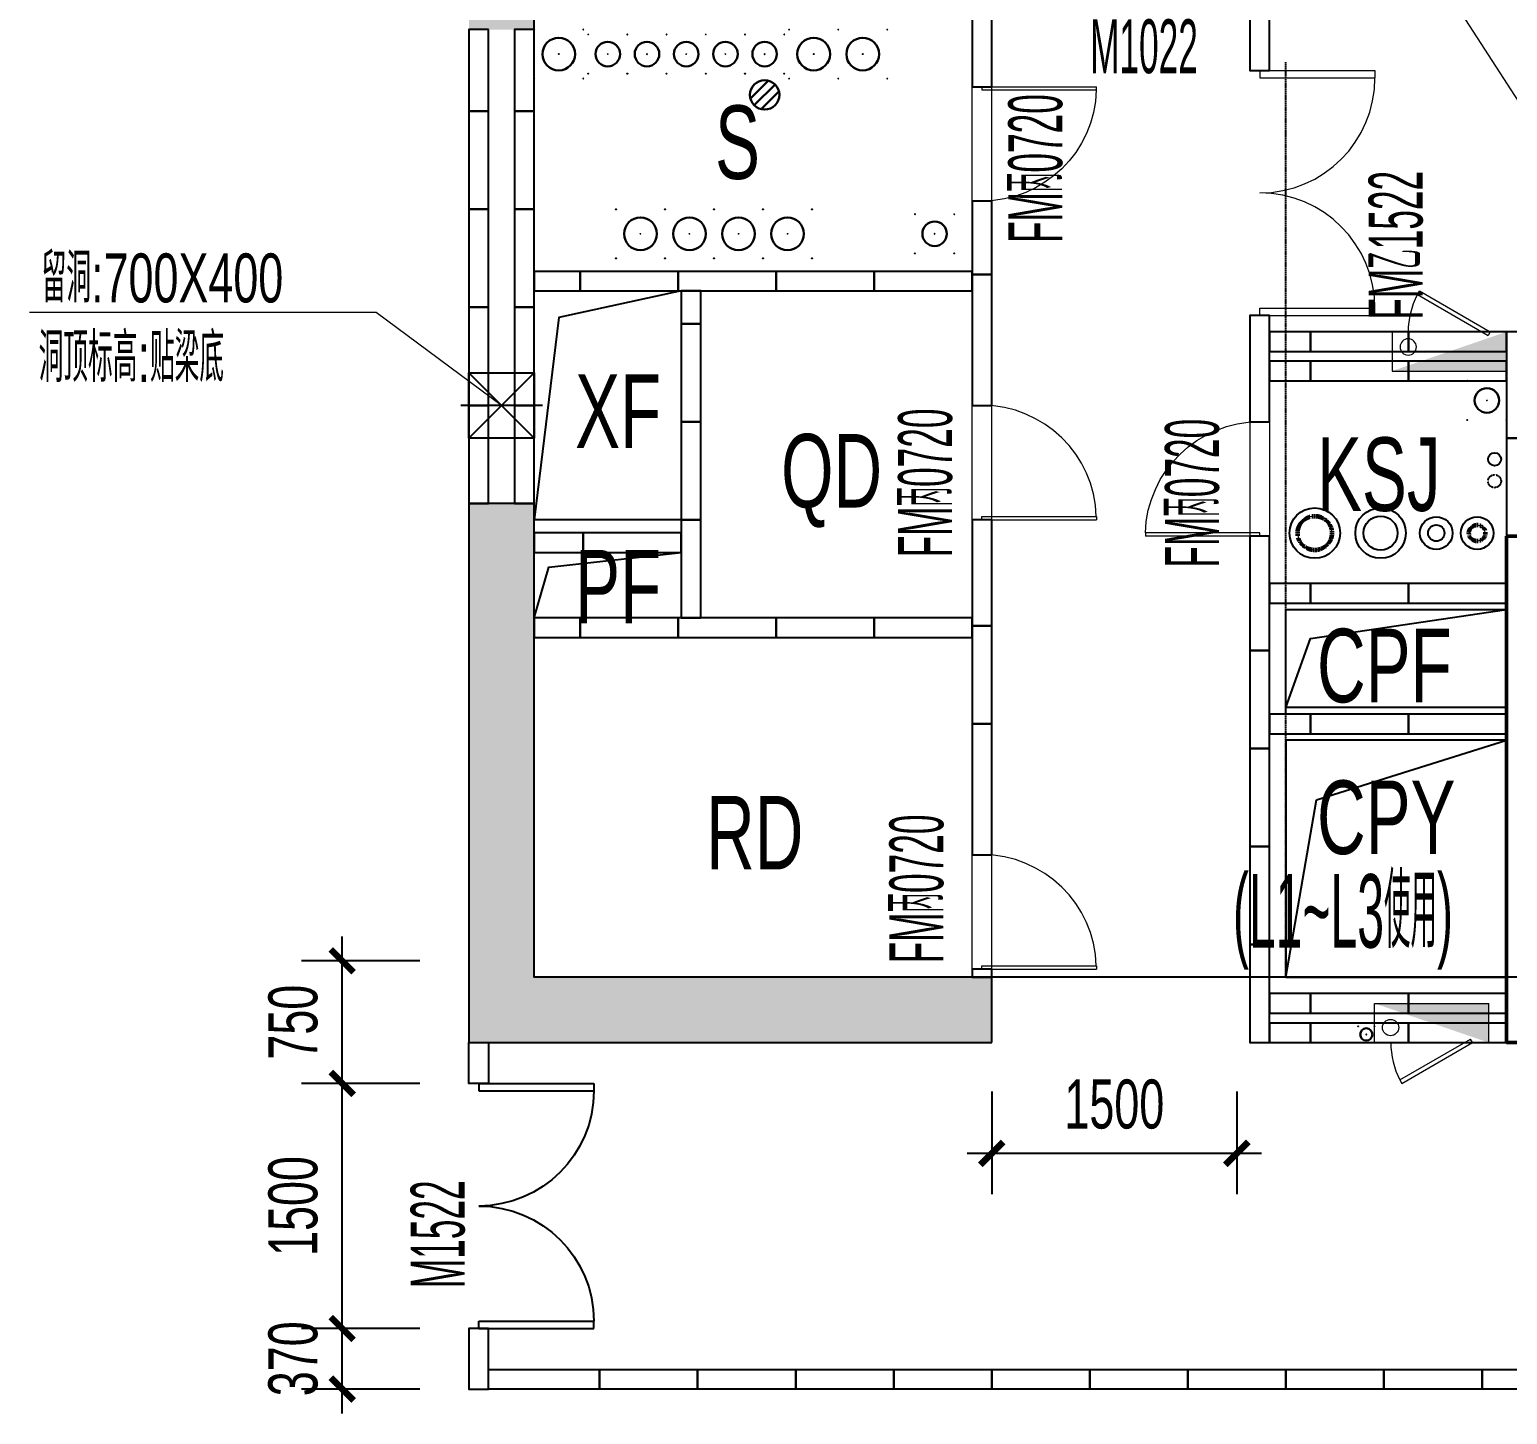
# Model space of a CAD drawing. Header units: millimetres. Extents: x 285006 to 3037698, y -2820855 to 192241.
# Drawn here: x 1210379 to 1219423, y 41191 to 49666 of the extents above; entities that cross this region are included whole.
import ezdxf
from ezdxf.enums import TextEntityAlignment as Align
from ezdxf.xclip import XClip

# ---------------------------------------------------------------- set-up
doc = ezdxf.new("R2010")
doc.units = ezdxf.units.MM
doc.header["$XCLIPFRAME"] = 2
doc.header["$PDMODE"] = 35
doc.header["$PDSIZE"] = -0.1
for name, pattern in [('3层以上空调立管$0$CENTER', [2, 1.25, -0.25, 0.25, -0.25]), ('3层以上空调立管$0$DASH', [0.35, 0.25, -0.1]), ('CORE-1B-4F$0$DASH', [0.35, 0.25, -0.1])]:
    doc.linetypes.add(name, pattern=pattern)
for name, color, linetype, lineweight in [('$$$$ALC轻质隔墙', 1, 'Continuous', 25), ('3层以上空调立管$0$ACS_KT_LN', 150, '3层以上空调立管$0$CENTER', 35), ('3层以上空调立管$0$ACS_KT_LRG', 10, 'Continuous', 60), ('3层以上空调立管$0$ACS_KT_LRH', 130, '3层以上空调立管$0$DASH', 60), ('CORE-1B-4F$0$A-DOOR', 142, 'Continuous', 18), ('CORE-1B-4F$0$A-FLOR-STRU', 4, 'Continuous', 25), ('CORE-1B-4F$0$A-WALL', 2, 'Continuous', 50), ('DIM-1B-6F$0$A-ANNO-DIMS', 73, 'Continuous', 18), ('DOOR-1B-IDEN-6F$0$A-DOOR-IDEN', 7, 'Continuous', 25), ('DOOR-1B-IDEN-HXT$0$A-DOOR-FIRE', 142, 'Continuous', 18), ('DOOR-1B-IDEN-HXT$0$A-DOOR-IDEN', 7, 'Continuous', 25), ('P-1B-消火栓（4~13层）$0$0LL', 10, 'Continuous', 30), ('P-1B-消火栓（4~13层）$0$0XG-X', 1, 'Continuous', 18), ('P-1B-立管及地漏（6~7层）$0$0LL', 10, 'Continuous', 30), ('P-1B-立管及地漏（6~7层）$0$0LL-1', 50, 'Continuous', 30), ('VERT-IDEN-1B-4F$0$A-ANNO-TEXT', 7, 'Continuous', 25), ('VERT-IDEN-1B-4F$0$A-COND-IDEN-TEXT', 11, 'Continuous', 18), ('VERT-IDEN-1B-4F$0$A-ROOM-IDEN', 7, 'Continuous', 25), ('结构留洞-1#AB-6F$0$A-HOLE', 140, 'Continuous', 25)]:
    doc.layers.add(name, color=color, linetype=linetype, lineweight=lineweight)
for name, color, linetype in [('3层以上空调立管$0$ACS_COM', 7, 'Continuous'), ('3层以上空调立管$0$ACS_KT_BZ', 3, 'Continuous'), ('COL-1A1B-4~12$0$S-PUB-COL', 6, 'Continuous'), ('COL-1A1B-4~12$0$S-PUB-COLHATCH', 8, 'Continuous'), ('WALL-1A1B-6F$0$A-DOOR', 142, 'Continuous')]:
    doc.layers.add(name, color=color, linetype=linetype)
doc.layers.add('P-1B-消火栓（4~13层）$0$0ll-point', color=1, linetype='Continuous', plot=False)
doc.layers.add('P-1B-立管及地漏（6~7层）$0$0ll-point', color=1, linetype='Continuous', plot=False)
doc.styles.add('DIM-1B-6F$0$HYGB2014', font='hygbsz.shx', dxfattribs={"width": 0.7, "bigfont": 'hygbhz.shx'})
doc.styles.add('DOOR-1B-IDEN-6F$0$HYGB2014', font='hygbsz.shx', dxfattribs={"width": 0.7, "bigfont": 'hygbhz.shx'})
doc.styles.add('DOOR-1B-IDEN-HXT$0$HYGB2014', font='hygbsz.shx', dxfattribs={"width": 0.7, "bigfont": 'hygbhz.shx'})
doc.styles.add('P-1B-立管及地漏（6~7层）$0$HZ', font='', dxfattribs={"width": 0.8})
doc.styles.add('VERT-IDEN-1B-4F$0$HYGB2014', font='hygbsz.shx', dxfattribs={"width": 0.7, "bigfont": 'hygbhz.shx'})
doc.styles.get('P-1B-立管及地漏（6~7层）$0$HZ').set_extended_font_data('SimSun')
doc.dimstyles.new('DIM-1B-6F$0$DIMN', dxfattribs={"dimtxt": 300, "dimasz": 100, "dimexe": 250, "dimexo": 300, "dimgap": 0, "dimtad": 0, "dimdec": 0, "dimzin": 0, "dimdsep": 46, "dimtxsty": 'DIM-1B-6F$0$HYGB2014', "dimblk": 'DIM-1B-6F$0$_archtick', "dimcen": 0.09, "dimdle": 150, "dimclrt": 7, "dimazin": 0, "dimtfac": 1, "dimtdec": 0, "dimtix": 1, "dimtmove": 2, "dimatfit": 3, "dimfxl": 1, "dimtvp": 1, "dimtolj": 1, "dimtzin": 0, "dimarcsym": 0})

# ---------------------------------------------------------------- blocks, each defined once
blk = doc.blocks.new('结构留洞-1#AB-6F')
at = {"layer": '结构留洞-1#AB-6F$0$A-HOLE'}
for points in [[(76100, 14100), (75200, 14100), (75200, 15500), (76100, 15500)], [(76100, 13500), (75200, 13500), (75200, 13900), (76100, 13900)], [(81150, 12950), (79800, 12950), (79800, 13550), (81150, 13550)], [(79800, 11300), (81150, 11300), (81150, 12750), (79800, 12750)]]:
    blk.add_lwpolyline(points, close=True, dxfattribs=at)
for points in [[(76100, 15500), (75350.9, 15337.3), (75200, 14100)], [(75200, 13500), (75289.4, 13810.1), (76100, 13900)], [(79800, 12950), (79949.6, 13373.3), (81150, 13550)], [(79800, 11300), (79987.9, 12386.6), (81150, 12750)]]:
    blk.add_lwpolyline(points, dxfattribs=at)
blk = doc.blocks.new('WALL-1A1B-6F$0$_A0GGR')
for p, q in [((-0.5, 0), (-0.5, -0.47)), ((-0.5, 0), (-0.47, 0)), ((-0.47, 0), (-0.47, -0.47)), ((0.47, 0), (0.47, -0.47)), ((0.5, 0), (0.47, 0)), ((0.5, 0), (0.5, -0.47)), ((-0.5, -0.47), (-0.47, -0.47)), ((0.5, -0.47), (0.47, -0.47))]:
    blk.add_line(p, q)
for centre, start, end in [((-0.47, 0), 270, 0), ((0.47, 0), 180, 270)]:
    blk.add_arc(centre, 0.47, start, end)
blk = doc.blocks.new('COL-1A1B-4~12')
at = {"layer": 'COL-1A1B-4~12$0$S-PUB-COLHATCH'}
h = blk.add_hatch(color=256, dxfattribs=at)
h.paths.add_polyline_path([(98370335, 18759022.1), (98370335, 18760522.1), (98370735, 18760522.1), (98370735, 18758622.1), (98367535, 18758622.1), (98367535, 18759022.1)])
h.paths.add_polyline_path([(98370735, 18768622.1), (98367535, 18768622.1), (98367535, 18768222.1), (98370335, 18768222.1), (98370335, 18764822.1), (98370735, 18764822.1)])
h.paths.add_polyline_path([(98342935, 18759022.1), (98342935, 18761922.1), (98342535, 18761922.1), (98342535, 18758622.1), (98345735, 18758622.1), (98345735, 18759022.1)])
h.paths.add_polyline_path([(98342935, 18768222.1), (98342935, 18764822.1), (98342535, 18764822.1), (98342535, 18768622.1), (98345735, 18768622.1), (98345735, 18768222.1)])
at = {"layer": 'COL-1A1B-4~12$0$S-PUB-COL'}
for p, q in [((98342935, 18761922.1), (98342535, 18761922.1)), ((98342535, 18761922.1), (98342535, 18758622.1)), ((98342935, 18759022.1), (98342935, 18761922.1)), ((98345735, 18759022.1), (98342935, 18759022.1)), ((98345735, 18758622.1), (98345735, 18759022.1)), ((98342535, 18758622.1), (98345735, 18758622.1))]:
    blk.add_line(p, q, dxfattribs=at)
blk = doc.blocks.new('CORE-1B-4F$0$_A0GGR')
for p, q in [((-0.5, 0), (-0.5, -0.47)), ((-0.5, 0), (-0.47, 0)), ((-0.47, 0), (-0.47, -0.47)), ((0.47, 0), (0.47, -0.47)), ((0.5, 0), (0.47, 0)), ((0.5, 0), (0.5, -0.47)), ((-0.5, -0.47), (-0.47, -0.47)), ((0.5, -0.47), (0.47, -0.47))]:
    blk.add_line(p, q)
for centre, start, end in [((-0.47, 0), 270, 0), ((0.47, 0), 180, 270)]:
    blk.add_arc(centre, 0.47, start, end)
blk = doc.blocks.new('CORE-1B-4F$0$_A2ZXL-DS')
for p, q in [((-0.5, 0), (-0.5, -1)), ((-0.5, 0), (-0.472, 0)), ((-0.472, 0), (-0.472, -1)), ((-0.472, -1), (-0.5, -1))]:
    blk.add_line(p, q)
blk.add_arc((-0.5, 0), 1, 271.6231, 0)
blk = doc.blocks.new('CORE-1B-4F$0$_A1SFU')
for p, q in [((-0.5, 0), (-0.5, -1)), ((-0.5, 0), (-0.472, 0)), ((-0.472, 0), (-0.472, -1)), ((-0.472, -1), (-0.5, -1))]:
    blk.add_line(p, q)
blk.add_arc((-0.5, 0), 1, 271.6231, 0)
blk = doc.blocks.new('CORE-1B-4F$0$FANGHUOMEN')
for p, q in [((-0.5, 0), (-0.5, -1)), ((-0.5, 0), (-0.472, 0)), ((-0.472, 0), (-0.472, -1)), ((-0.472, -1), (-0.5, -1))]:
    blk.add_line(p, q)
blk.add_arc((-0.5, 0), 1, 271.6231, 0)
blk = doc.blocks.new('DIM-1B-6F$0$_archtick')
at = {"const_width": 0.4}
blk.add_lwpolyline([(-0.7, -0.7), (0.7, 0.7)], dxfattribs=at)
blk = doc.blocks.new('*D974')
at = {"layer": 'Defpoints', "color": 0, "transparency": 16777216}
for p in [(1216267.4, 43466.3), (1217767.4, 43466.3), (1216267.4, 42788.4)]:
    blk.add_point(p, dxfattribs=at)
at = {"layer": 'DIM-1B-6F$0$A-ANNO-DIMS', "color": 0, "lineweight": -2, "transparency": 16777216}
for p, q in [((1216267.4, 43166.3), (1216267.4, 42538.4)), ((1217767.4, 43166.3), (1217767.4, 42538.4)), ((1217917.4, 42788.4), (1216117.4, 42788.4))]:
    blk.add_line(p, q, dxfattribs=at)
at = {"layer": 'DIM-1B-6F$0$A-ANNO-DIMS', "color": 0, "lineweight": -2, "transparency": 16777216, "xscale": 100, "yscale": 100, "zscale": 100, "rotation": 180}
blk.add_blockref('DIM-1B-6F$0$_archtick', (1216267.4, 42788.4), dxfattribs=at)
at = {"layer": 'DIM-1B-6F$0$A-ANNO-DIMS', "color": 0, "lineweight": -2, "transparency": 16777216, "xscale": 100, "yscale": 100, "zscale": 100}
blk.add_blockref('DIM-1B-6F$0$_archtick', (1217767.4, 42788.4), dxfattribs=at)
at = {"layer": 'DIM-1B-6F$0$A-ANNO-DIMS', "color": 7, "transparency": 16777216, "insert": (1217017.4, 43088.4), "char_height": 300, "attachment_point": 5, "style": 'DIM-1B-6F$0$HYGB2014'}
blk.add_mtext('\\A1;1500', dxfattribs=at)
blk = doc.blocks.new('*D976')
at = {"layer": 'Defpoints', "color": 0, "transparency": 16777216}
for p in [(1212292.2, 41716.3), (1213067.4, 41716.3), (1213067.4, 41346.3)]:
    blk.add_point(p, dxfattribs=at)
at = {"layer": 'DIM-1B-6F$0$A-ANNO-DIMS', "color": 0, "lineweight": -2, "transparency": 16777216}
for p, q in [((1212292.2, 41196.3), (1212292.2, 41866.3)), ((1212767.4, 41716.3), (1212042.2, 41716.3)), ((1212767.4, 41346.3), (1212042.2, 41346.3))]:
    blk.add_line(p, q, dxfattribs=at)
at = {"layer": 'DIM-1B-6F$0$A-ANNO-DIMS', "color": 0, "lineweight": -2, "transparency": 16777216, "xscale": 100, "yscale": 100, "zscale": 100}
for p, rotation in [((1212292.2, 41716.3), 90), ((1212292.2, 41346.3), 270)]:
    blk.add_blockref('DIM-1B-6F$0$_archtick', p, dxfattribs=dict(at, rotation=rotation))
at = {"layer": 'DIM-1B-6F$0$A-ANNO-DIMS', "color": 7, "transparency": 16777216, "insert": (1211992.2, 41531.3), "char_height": 300, "attachment_point": 5, "rotation": 90, "style": 'DIM-1B-6F$0$HYGB2014'}
blk.add_mtext('\\A1;370', dxfattribs=at)
blk = doc.blocks.new('*D1034')
at = {"layer": 'Defpoints', "color": 0, "transparency": 16777216}
for p in [(1212292.2, 43216.3), (1213067.4, 43216.3), (1213067.4, 41716.3)]:
    blk.add_point(p, dxfattribs=at)
at = {"layer": 'DIM-1B-6F$0$A-ANNO-DIMS', "color": 0, "lineweight": -2, "transparency": 16777216}
for p, q in [((1212292.2, 41566.3), (1212292.2, 43366.3)), ((1212767.4, 43216.3), (1212042.2, 43216.3)), ((1212767.4, 41716.3), (1212042.2, 41716.3))]:
    blk.add_line(p, q, dxfattribs=at)
at = {"layer": 'DIM-1B-6F$0$A-ANNO-DIMS', "color": 0, "lineweight": -2, "transparency": 16777216, "xscale": 100, "yscale": 100, "zscale": 100}
for p, rotation in [((1212292.2, 43216.3), 90), ((1212292.2, 41716.3), 270)]:
    blk.add_blockref('DIM-1B-6F$0$_archtick', p, dxfattribs=dict(at, rotation=rotation))
at = {"layer": 'DIM-1B-6F$0$A-ANNO-DIMS', "color": 7, "transparency": 16777216, "insert": (1211992.2, 42466.3), "char_height": 300, "attachment_point": 5, "rotation": 90, "style": 'DIM-1B-6F$0$HYGB2014'}
blk.add_mtext('\\A1;1500', dxfattribs=at)
blk = doc.blocks.new('*D1035')
at = {"layer": 'Defpoints', "color": 0, "transparency": 16777216}
for p in [(1212292.2, 43966.3), (1213067.4, 43966.3), (1213067.4, 43216.3)]:
    blk.add_point(p, dxfattribs=at)
at = {"layer": 'DIM-1B-6F$0$A-ANNO-DIMS', "color": 0, "lineweight": -2, "transparency": 16777216}
for p, q in [((1212292.2, 43066.3), (1212292.2, 44116.3)), ((1212767.4, 43966.3), (1212042.2, 43966.3)), ((1212767.4, 43216.3), (1212042.2, 43216.3))]:
    blk.add_line(p, q, dxfattribs=at)
at = {"layer": 'DIM-1B-6F$0$A-ANNO-DIMS', "color": 0, "lineweight": -2, "transparency": 16777216, "xscale": 100, "yscale": 100, "zscale": 100}
for p, rotation in [((1212292.2, 43966.3), 90), ((1212292.2, 43216.3), 270)]:
    blk.add_blockref('DIM-1B-6F$0$_archtick', p, dxfattribs=dict(at, rotation=rotation))
at = {"layer": 'DIM-1B-6F$0$A-ANNO-DIMS', "color": 7, "transparency": 16777216, "insert": (1211992.2, 43591.3), "char_height": 300, "attachment_point": 5, "rotation": 90, "style": 'DIM-1B-6F$0$HYGB2014'}
blk.add_mtext('\\A1;750', dxfattribs=at)
blk = doc.blocks.new('3层以上空调立管')
at = {"layer": '3层以上空调立管$0$ACS_COM'}
for centre, radius in [((98290311.5, 18761740.5, 33), 154.5), ((98290714.3, 18761740.5, 33), 154.5), ((98291055.3, 18761740.5, 33), 100), ((98291305.3, 18761740.5, 33), 100)]:
    blk.add_circle(centre, radius, dxfattribs=at)
at = {"layer": '3层以上空调立管$0$ACS_KT_BZ'}
blk.add_circle((98291411.7, 18762192.2, 33), 39.7, dxfattribs=at)
at = {"layer": '3层以上空调立管$0$ACS_KT_LN', "color": 210, "lineweight": -3}
blk.add_circle((98291411.8, 18762058.1, 33), 39.7, dxfattribs=at)
at = {"layer": '3层以上空调立管$0$ACS_KT_LRG', "color": 10, "linetype": 'Continuous', "lineweight": -3}
for centre, radius in [((98290714.3, 18761740.5, 33), 104.5), ((98291055.3, 18761740.5, 33), 50)]:
    blk.add_circle(centre, radius, dxfattribs=at)
at = {"layer": '3层以上空调立管$0$ACS_KT_LRH', "color": 130}
for centre, radius in [((98290311.5, 18761740.5, 33), 104.5), ((98291305.3, 18761740.5, 33), 50)]:
    blk.add_circle(centre, radius, dxfattribs=at)
blk = doc.blocks.new('P-1B-立管及地漏（6~7层）$0$-立管-120')
blk.add_circle((98528318.8, 18831532.6), 75)
at = {"layer": 'P-1B-立管及地漏（6~7层）$0$0ll-point'}
for p in [(98528198.8, 18831652.6), (98528438.8, 18831652.6), (98528318.8, 18831532.6), (98528198.8, 18831412.6), (98528438.8, 18831412.6)]:
    blk.add_point(p, dxfattribs=at)
blk = doc.blocks.new('P-1B-立管及地漏（6~7层）$0$立管-150')
blk.add_circle((0, 0), 100)
at = {"layer": 'P-1B-立管及地漏（6~7层）$0$0ll-point'}
for p in [(-150, 150), (150, 150), (0, 0), (-150, -150), (150, -150)]:
    blk.add_point(p, dxfattribs=at)
blk = doc.blocks.new('P-1B-立管及地漏（6~7层）$0$地漏-1')
at = {"layer": 'P-1B-立管及地漏（6~7层）$0$0LL-1'}
for p, q in [((636794.9, -32022.2), (636686.2, -31913.4)), ((636837.3, -31998.4), (636710, -31871.1)), ((636860.9, -31956.8), (636751.6, -31847.5))]:
    blk.add_line(p, q, dxfattribs=at)
at = {"layer": 'P-1B-立管及地漏（6~7层）$0$0LL-1', "extrusion": (0, 0, -1)}
blk.add_ellipse((636773.6, -31934.7), major_axis=(-63.6, 63.6), ratio=1, start_param=5.497787, end_param=11.780972, dxfattribs=at)
at = {"layer": 'P-1B-立管及地漏（6~7层）$0$0LL-1', "style": 'P-1B-立管及地漏（6~7层）$0$HZ', "text_generation_flag": 4, "width": 0.7, "flags": 1}
for tag, p in [('UNIT', (636773.6, -31934.7)), ('SPEC', (636773.6, -31935)), ('WHAT', (636773.6, -31935.3))]:
    blk.add_attdef(tag, p, '', height=0.18, rotation=180.00001, dxfattribs=at)
blk = doc.blocks.new('P-1B-立管及地漏（6~7层）')
at = {"layer": 'P-1B-立管及地漏（6~7层）$0$0LL'}
for name, p in [('P-1B-立管及地漏（6~7层）$0$立管-150', (98343085, 18764672.1)), ('P-1B-立管及地漏（6~7层）$0$-立管-120', (-184933.8, -66860.6)), ('P-1B-立管及地漏（6~7层）$0$-立管-120', (-184693.8, -66860.6)), ('P-1B-立管及地漏（6~7层）$0$-立管-120', (-184453.8, -66860.6)), ('P-1B-立管及地漏（6~7层）$0$-立管-120', (-184213.8, -66860.6)), ('P-1B-立管及地漏（6~7层）$0$-立管-120', (-183973.8, -66860.6)), ('P-1B-立管及地漏（6~7层）$0$立管-150', (98344645, 18764672.1)), ('P-1B-立管及地漏（6~7层）$0$立管-150', (98344945, 18764672.1)), ('P-1B-立管及地漏（6~7层）$0$立管-150', (98343585, 18763572.1)), ('P-1B-立管及地漏（6~7层）$0$立管-150', (98343885, 18763572.1)), ('P-1B-立管及地漏（6~7层）$0$立管-150', (98344185, 18763572.1)), ('P-1B-立管及地漏（6~7层）$0$立管-150', (98344485, 18763572.1)), ('P-1B-立管及地漏（6~7层）$0$-立管-120', (-182933.8, -67960.5)), ('P-1B-立管及地漏（6~7层）$0$-立管-120', (-179553.8, -68980.5))]:
    blk.add_blockref(name, p, dxfattribs=at)
at = {"layer": 'P-1B-立管及地漏（6~7层）$0$0LL-1', "extrusion": (-1.79366e-43, 1.12104e-44, -1), "zscale": -0.9999999999999997}
blk.add_blockref('P-1B-立管及地漏（6~7层）$0$地漏-1', (-98981118.7, 18796356.8), dxfattribs=at)
blk = doc.blocks.new('VERT-IDEN-1B-4F')
at = {"layer": 'VERT-IDEN-1B-4F$0$A-COND-IDEN-TEXT'}
for points in [[(98348285, 18765422.1), (98349004.4, 18764308.5), (98351656.8, 18764308.5)], [(98342735, 18762522.1), (98341966.9, 18763090.5), (98339846.5, 18763090.5)]]:
    blk.add_lwpolyline(points, dxfattribs=at)
at = {"layer": 'VERT-IDEN-1B-4F$0$A-ANNO-TEXT', "style": 'VERT-IDEN-1B-4F$0$HYGB2014', "width": 0.7}
for s, p in [('留洞:700X400', (98339920.5, 18763302)), ('洞顶标高:贴梁底', (98339902.1, 18762815.4))]:
    blk.add_text(s, height=300, dxfattribs=at).set_placement(p, align=Align.MIDDLE_LEFT)
at = {"layer": 'VERT-IDEN-1B-4F$0$A-ROOM-IDEN', "lineweight": -3, "style": 'VERT-IDEN-1B-4F$0$HYGB2014'}
for s, width, p in [('S', 0.7, (98344041.5, 18763907.7)), ('XF', 0.7, (98343185.3, 18762261.7)), ('QD', 0.7, (98344445.7, 18761897)), ('KSJ', 0.7, (98347725.3, 18761876)), ('PF', 0.7, (98343185.3, 18761187.3)), ('CPF', 0.7, (98347725.3, 18760704.8)), ('CPY', 0.7, (98347725.3, 18759776.1)), ('RD', 0.7, (98343986.8, 18759682)), ('(L1~L3使用)', 0.5, (98347210.8, 18759203))]:
    blk.add_text(s, height=450, dxfattribs=dict(at, width=width)).set_placement(p)
blk = doc.blocks.new('P-1B-消火栓（4~13层）$0$单出口带卷盘消火栓')
at = {"layer": 'P-1B-消火栓（4~13层）$0$0XG-X'}
for p, q in [((368866.2, -61966.5), (368866.2, -61726.5)), ((368866.2, -61726.5), (369566.2, -61726.5)), ((369566.2, -61966.5), (369566.2, -61726.5)), ((369021.3, -62194.5), (369453.7, -61944.8)), ((369466.2, -61966.5), (369453.7, -61944.8)), ((368866.2, -61966.5), (368966.2, -61966.5)), ((368966.2, -61966.5), (369466.2, -61966.5)), ((369033.2, -62216.5), (369466.2, -61966.5)), ((369466.2, -61966.5), (369566.2, -61966.5)), ((369021.3, -62194.5), (369033.8, -62216.2))]:
    blk.add_line(p, q, dxfattribs=at)
blk.add_circle((368964.5, -61874.2), 50, dxfattribs=at)
blk.add_arc((369466.2, -61966.5), 500, 180, 207.13402, dxfattribs=at)
blk.add_solid([(368866.2, -61726.5), (369566.2, -61966.5), (369566.2, -61726.5)], dxfattribs=at)
blk = doc.blocks.new('P-1B-消火栓（4~13层）$0$立管-50')
blk.add_circle((0, 0), 37.5)
at = {"layer": 'P-1B-消火栓（4~13层）$0$0ll-point'}
for p in [(-50, 50), (0, 0), (50, 50), (-50, -50), (50, -50)]:
    blk.add_point(p, dxfattribs=at)
blk = doc.blocks.new('P-1B-消火栓（4~13层）')
at = {"layer": 'P-1B-消火栓（4~13层）$0$0LL'}
blk.add_blockref('P-1B-消火栓（4~13层）$0$立管-50', (98348027, 18758672.1), dxfattribs=at)
at = {"layer": 'P-1B-消火栓（4~13层）$0$0XG-X', "xscale": -1, "rotation": 180}
blk.add_blockref('P-1B-消火栓（4~13层）$0$单出口带卷盘消火栓', (97979318.8, 18701005.6), dxfattribs=at)
at = {"layer": 'P-1B-消火栓（4~13层）$0$0XG-X', "rotation": 359.9999897547162}
blk.add_blockref('P-1B-消火栓（4~13层）$0$单出口带卷盘消火栓', (97979210.8, 18820588.6), dxfattribs=at)
blk = doc.blocks.new('DOOR-1B-IDEN-6F')
at = {"layer": 'DOOR-1B-IDEN-6F$0$A-DOOR-IDEN', "style": 'DOOR-1B-IDEN-6F$0$HYGB2014', "width": 0.5}
blk.add_text('M1522', height=330, rotation=90, dxfattribs=at).set_placement((98342344, 18757119), align=Align.MIDDLE_LEFT)
blk = doc.blocks.new('A$C008C76B7')
at = {"layer": '$$$$ALC轻质隔墙'}
for points in [[(4500, -2920), (4380, -2920), (4380, -3649.9), (4500, -3649.9), (4500, -2920)], [(2800, -3320), (2680, -3320), (2680, -3750), (2800, -3750), (2800, -3320)], [(-280, -3400), (-400, -3400), (-400, -3900), (-280, -3900), (-280, -3400)], [(0, -3400), (-120, -3400), (-120, -3900), (0, -3900), (0, -3400)], [(-280, -3900), (-400, -3900), (-400, -4500), (-280, -4500), (-280, -3900)], [(0, -3900), (-120, -3900), (-120, -4500), (0, -4500), (0, -3900)], [(-280, -4500), (-400, -4500), (-400, -5100), (-280, -5100), (-280, -4500)], [(0, -4500), (-120, -4500), (-120, -5100), (0, -5100), (0, -4500)], [(2800, -4450), (2680, -4450), (2680, -4900), (2800, -4900), (2800, -4450)], [(0, -5000.3), (280, -5000), (280, -4880), (0, -4880.3), (0, -5000.3)], [(280, -5000), (880, -5000), (880, -4880), (280, -4880), (280, -5000)], [(880, -5000), (1480, -5000), (1480, -4880), (880, -4880), (880, -5000)], [(1480, -5000), (2080, -5000), (2080, -4880), (1480, -4880), (1480, -5000)], [(2080, -5000), (2680, -5000), (2680, -4880), (2080, -4880), (2080, -5000)], [(2800, -4900), (2680, -4900), (2680, -5700), (2800, -5700), (2800, -4900)], [(1020, -5000), (900, -5000), (900, -5200), (1020, -5200), (1020, -5000)], [(-280, -5100), (-400, -5100), (-400, -5700), (-280, -5700), (-280, -5100)], [(0, -5100), (-120, -5100), (-120, -5700), (0, -5700), (0, -5100)], [(4500, -5800), (4500, -5149.9), (4380, -5149.9), (4380, -5800), (4500, -5800)], [(1020, -5200), (900, -5200), (900, -5800), (1020, -5800), (1020, -5200)], [(4500, -5370), (4750, -5370), (4750, -5250), (4500, -5250), (4500, -5370)], [(4750, -5370), (5350, -5370), (5350, -5250), (4750, -5250), (4750, -5370)], [(5350, -5370), (5950, -5370), (5950, -5250), (5350, -5250), (5350, -5370)], [(6070, -5250), (5950, -5250), (5950, -5900), (6070, -5900), (6070, -5250)], [(4500, -5550), (4750, -5550), (4750, -5430), (4500, -5430), (4500, -5550)], [(4750, -5550), (5350, -5550), (5350, -5430), (4750, -5430), (4750, -5550)], [(5350, -5550), (5950, -5550), (5950, -5430), (5350, -5430), (5350, -5550)], [(-280, -5700), (-400, -5700), (-400, -6300), (-280, -6300), (-280, -5700)], [(0, -5700), (-120, -5700), (-120, -6300), (0, -6300), (0, -5700)], [(1020, -5800), (900, -5800), (900, -6400), (1020, -6400), (1020, -5800)], [(6070, -5900), (5950, -5900), (5950, -6500), (6070, -6500), (6070, -5900)], [(1020, -6400), (900, -6400), (900, -7000), (1020, -7000), (1020, -6400)], [(2800, -6400), (2680, -6400), (2680, -7050), (2800, -7050), (2800, -6400)], [(0, -6600), (300, -6600), (300, -6480), (0, -6480), (0, -6600)], [(300, -6600), (900, -6600), (900, -6480), (300, -6480), (300, -6600)], [(4500, -6500), (4380, -6500), (4380, -7200), (4500, -7200), (4500, -6500)], [(4500, -6910), (4750, -6910), (4750, -6790), (4500, -6790), (4500, -6910)], [(4750, -6910), (5350, -6910), (5350, -6790), (4750, -6790), (4750, -6910)], [(5350, -6910), (5950, -6910), (5950, -6790), (5350, -6790), (5350, -6910)], [(0, -7120), (280, -7120), (280, -7000), (0, -7000), (0, -7120)], [(280, -7120), (880, -7120), (880, -7000), (280, -7000), (280, -7120)], [(880, -7120), (1480, -7120), (1480, -7000), (880, -7000), (880, -7120)], [(1480, -7120), (2080, -7120), (2080, -7000), (1480, -7000), (1480, -7120)], [(2080, -7120), (2680, -7120), (2680, -7000), (2080, -7000), (2080, -7120)], [(2800, -7050), (2680, -7050), (2680, -7650), (2800, -7650), (2800, -7050)], [(4500, -7200), (4380, -7200), (4380, -7800), (4500, -7800), (4500, -7200)], [(4500, -7710), (4750, -7710), (4750, -7590), (4500, -7590), (4500, -7710)], [(4750, -7710), (5350, -7710), (5350, -7590), (4750, -7590), (4750, -7710)], [(5350, -7710), (5950, -7710), (5950, -7590), (5350, -7590), (5350, -7710)], [(2800, -7650), (2680, -7650), (2680, -8450), (2800, -8450), (2800, -7650)], [(4500, -7800), (4380, -7800), (4380, -8400), (4500, -8400), (4500, -7800)], [(4500, -8400), (4380, -8400), (4380, -9000), (4500, -9000), (4500, -8400)], [(4500, -9000), (4380, -9000), (4380, -9600), (4500, -9600), (4500, -9000)], [(4500, -9420), (4750, -9420), (4750, -9300), (4500, -9300), (4500, -9420)], [(4750, -9420), (5350, -9420), (5350, -9300), (4750, -9300), (4750, -9420)], [(5350, -9420), (5950, -9420), (5950, -9300), (5350, -9300), (5350, -9420)], [(4500, -9600), (4750, -9600), (4750, -9480), (4500, -9480), (4500, -9600)], [(4750, -9600), (5350, -9600), (5350, -9480), (4750, -9480), (4750, -9600)], [(5350, -9600), (5950, -9600), (5950, -9480), (5350, -9480), (5350, -9600)], [(-400, -9600), (-280, -9600), (-280, -9850), (-400, -9850), (-400, -9600)]]:
    blk.add_lwpolyline(points, dxfattribs=at)
blk.add_lwpolyline([(2800, -9150), (2680, -9150), (2680, -9200), (2800, -9200)], close=True, dxfattribs=at)
at = {"color": 1}
for points in [[(-280, -11350), (-400, -11350), (-400, -11720), (-280, -11720)], [(-280, -11600), (400, -11600), (400, -11720), (-280, -11720)], [(400, -11600), (1000, -11600), (1000, -11720), (400, -11720)], [(1000, -11600), (1600, -11600), (1600, -11720), (1000, -11720)], [(1600, -11600), (2200, -11600), (2200, -11720), (1600, -11720)], [(2200, -11600), (2800, -11600), (2800, -11720), (2200, -11720)], [(2800, -11600), (3400, -11600), (3400, -11720), (2800, -11720)], [(3400, -11600), (4000, -11600), (4000, -11720), (3400, -11720)], [(4000, -11600), (4600, -11600), (4600, -11720), (4000, -11720)], [(4600, -11600), (5200, -11600), (5200, -11720), (4600, -11720)], [(5200, -11600), (5800, -11600), (5800, -11720), (5200, -11720)], [(5800, -11600), (6600, -11600), (6600, -11720), (5800, -11720)]]:
    blk.add_lwpolyline(points, close=True, dxfattribs=at)
at = {"layer": 'Defpoints', "color": 0}
blk.add_lwpolyline([(0, 0), (27400, 0), (27400, -9200), (0, -9200)], close=True, dxfattribs=at)

msp = doc.modelspace()

# ---------------------------------------------------------------- linework, layer by layer
at = {"layer": 'CORE-1B-4F$0$A-DOOR'}
for p, q in [((1216147.4, 48616.3), (1216147.4, 49316.3)), ((1216267.4, 48616.3), (1216267.4, 49316.3)), ((1216267.4, 48616.3), (1216267.4, 49316.3)), ((1216147.4, 46666.3), (1216147.4, 47366.3)), ((1216267.4, 46666.3), (1216267.4, 47366.3)), ((1217847.4, 47266.3), (1217847.4, 46566.3)), ((1217967.4, 47266.3), (1217967.4, 46566.3)), ((1216147.4, 43916.3), (1216147.4, 44616.3)), ((1216267.4, 43916.3), (1216267.4, 44616.3))]:
    msp.add_line(p, q, dxfattribs=at)
at = {"layer": 'CORE-1B-4F$0$A-FLOR-STRU'}
for p, q in [((1213067.4, 47166.3), (1213467.4, 47566.3)), ((1213467.4, 47166.3), (1213067.4, 47566.3))]:
    msp.add_line(p, q, dxfattribs=at)
at = {"layer": 'CORE-1B-4F$0$A-FLOR-STRU', "color": 1, "linetype": 'ByBlock'}
msp.add_line((1213517.4, 47366.3), (1213017.4, 47366.3), dxfattribs=at)
at = {"layer": 'CORE-1B-4F$0$A-FLOR-STRU'}
msp.add_lwpolyline([(1213067.4, 47166.3), (1213067.4, 47566.3), (1213467.4, 47566.3), (1213467.4, 47166.3)], close=True, dxfattribs=at)
at = {"layer": 'CORE-1B-4F$0$A-WALL'}
for p, q in [((1220242.4, 46566.3), (1219417.4, 46566.3)), ((1219417.4, 43466.3), (1219417.4, 46566.3)), ((1225567.4, 43466.3), (1219417.4, 43466.3))]:
    msp.add_line(p, q, dxfattribs=at)
at = {"layer": 'Defpoints', "linetype": 'CORE-1B-4F$0$DASH'}
for p, q in [((1218067.4, 43866.3), (1218067.4, 49466.3)), ((1219417.4, 43866.3), (1218067.4, 43866.3))]:
    msp.add_line(p, q, dxfattribs=at)

# ---------------------------------------------------------------- block references
ref = msp.add_blockref('结构留洞-1#AB-6F', (1138267.4, 32566.3))
XClip(ref).set_block_clipping_path([(52000.000000149, -7800.0001855306), (130675.0000000149, 34249.9998144694)])
ref = msp.add_blockref('COL-1A1B-4~12', (-97129467.6, -18715155.8))
XClip(ref).set_block_clipping_path([(98319735.0140507817, 18739922.1058121212), (98398410.0140506476, 18781972.1058121212)])
for name, p in [('VERT-IDEN-1B-4F', (-97129467.6, -18715155.8)), ('DOOR-1B-IDEN-6F', (-97129467.6, -18715155.8)), ('A$C008C76B7', (1213467.4, 53066.3)), ('P-1B-立管及地漏（6~7层）', (-97129467.6, -18715155.8)), ('P-1B-消火栓（4~13层）', (-97129467.6, -18715155.8)), ('3层以上空调立管', (-97072067.6, -18715155.8))]:
    msp.add_blockref(name, p)
at = {"layer": 'CORE-1B-4F$0$A-DOOR'}
for name, p, xscale, yscale, zscale, rotation in [('CORE-1B-4F$0$_A0GGR', (1217907.4, 48666.4), 1500, 1500, 2100, 90), ('CORE-1B-4F$0$_A1SFU', (1216207.4, 48966.3), -700, 700, 2100, 90), ('CORE-1B-4F$0$FANGHUOMEN', (1216207.4, 47016.3), 700, 700, 2100, 90), ('CORE-1B-4F$0$_A2ZXL-DS', (1217907.4, 46916.3), -700, 700, 1500, 270), ('CORE-1B-4F$0$FANGHUOMEN', (1216207.4, 44266.3), 700, 700, 2100, 90)]:
    msp.add_blockref(name, p, dxfattribs=dict(at, xscale=xscale, yscale=yscale, zscale=zscale, rotation=rotation))
at = {"layer": 'WALL-1A1B-6F$0$A-DOOR', "xscale": -1500, "yscale": 1500, "zscale": 2100, "rotation": 90}
msp.add_blockref('WALL-1A1B-6F$0$_A0GGR', (1213127.4, 42466.3), dxfattribs=at)

# ---------------------------------------------------------------- texts
at = {"layer": 'DOOR-1B-IDEN-HXT$0$A-DOOR-FIRE', "style": 'DOOR-1B-IDEN-HXT$0$HYGB2014', "width": 0.5}
for s, p in [('FM丙0720 ', (1216533.3, 48360.4)), ('FM乙1522', (1218738.9, 47891)), ('FM丙0720 ', (1215859.2, 46436.5)), ('FM丙0720 ', (1217492.4, 46373.5)), ('FM丙0720 ', (1215805.9, 43951.5))]:
    msp.add_text(s, height=330, rotation=90, dxfattribs=at).set_placement(p, align=Align.MIDDLE_LEFT)
at = {"layer": 'DOOR-1B-IDEN-HXT$0$A-DOOR-IDEN', "style": 'DOOR-1B-IDEN-HXT$0$HYGB2014', "width": 0.5}
msp.add_text('M1022', height=330, dxfattribs=at).set_placement((1216868.7, 49564.2), align=Align.MIDDLE_LEFT)

# ---------------------------------------------------------------- dimensions: what is measured, and where the dimension line sits
at = {"layer": 'DIM-1B-6F$0$A-ANNO-DIMS'}
for p1, p2, distance, picture, middle in [((1213067.4, 43216.3), (1213067.4, 43966.3), 775.2, '*D1035', (1211992.2, 43591.3)), ((1217767.4, 43466.3), (1216267.4, 43466.3), 677.9, '*D974', (1217017.4, 43088.4)), ((1213067.4, 41716.3), (1213067.4, 43216.3), 775.2, '*D1034', (1211992.2, 42466.3))]:
    dim = msp.add_aligned_dim(p1=p1, p2=p2, distance=distance, dimstyle='DIM-1B-6F$0$DIMN', dxfattribs=at)
    dim.commit()
    dim.dimension.update_dxf_attribs({"geometry": picture, "text_midpoint": middle})
dim = msp.add_linear_dim(base=(1212292.2, 41716.3), p1=(1213067.4, 41346.3), p2=(1213067.4, 41716.3), angle=90, dimstyle='DIM-1B-6F$0$DIMN', dxfattribs=at)
dim.commit()
dim.dimension.update_dxf_attribs({"geometry": '*D976', "text_midpoint": (1211992.2, 41531.3), "dimtype": 161})

doc.saveas('drawing.dxf')
